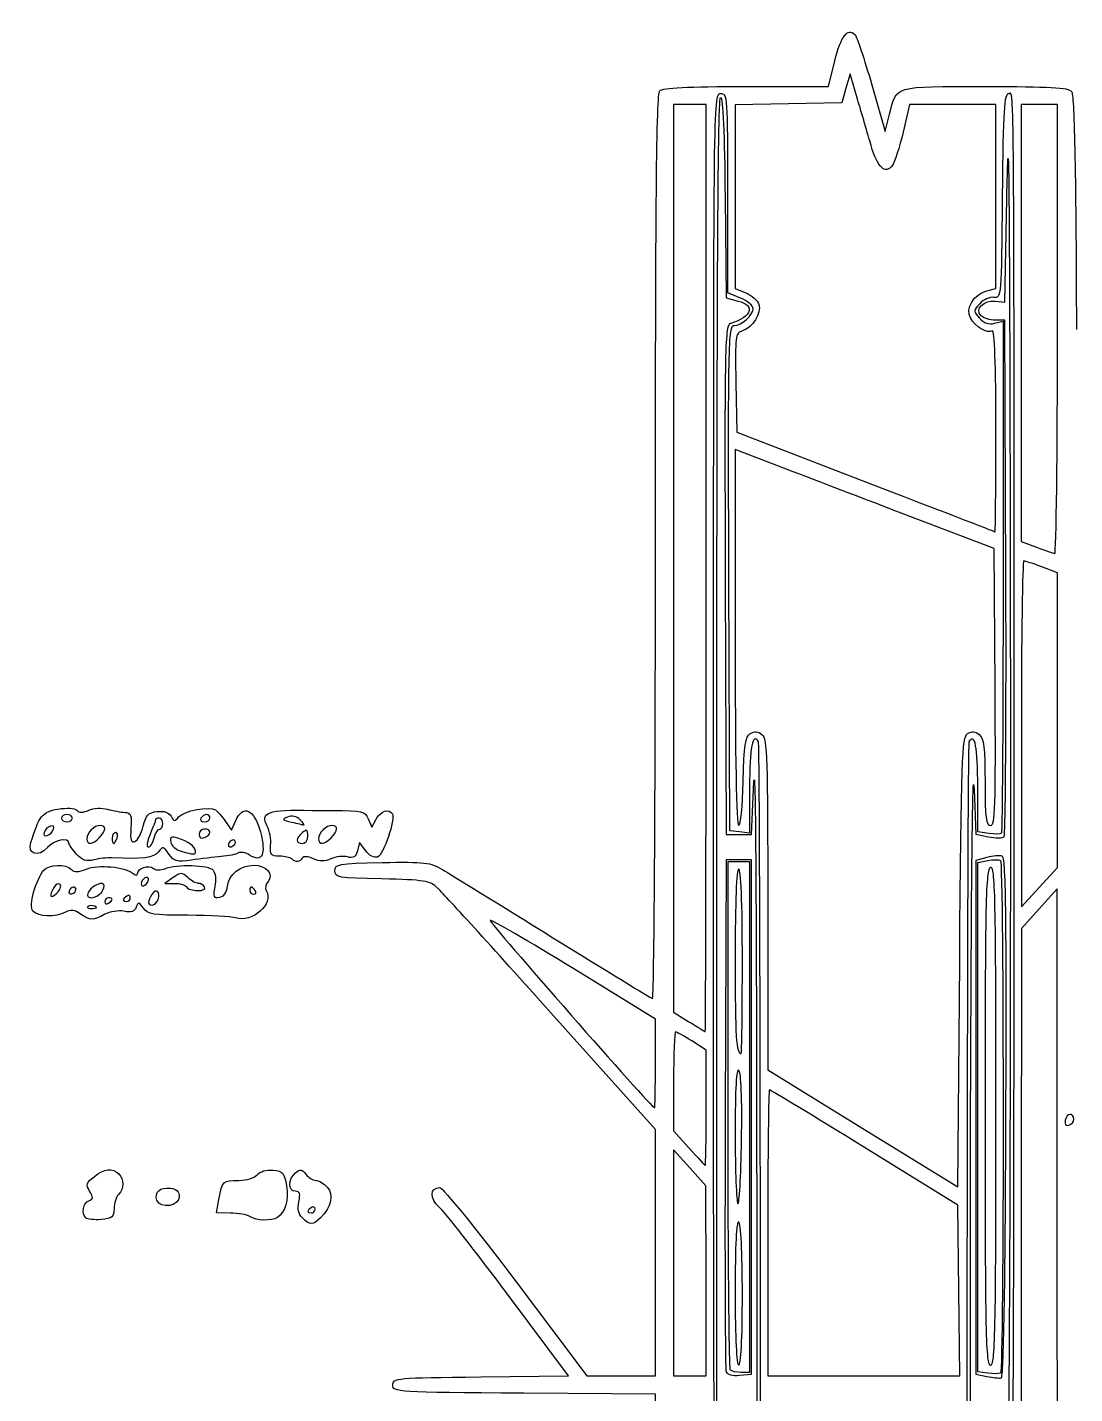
# Model space of a CAD drawing. Extents: x 68 to 595, y 2 to 633.
# Drawn here: x 74.7 to 291.6, y 350.3 to 633.3 of the extents above; entities that cross this region are included whole.
import ezdxf

# ---------------------------------------------------------------- set-up
doc = ezdxf.new("R2010")
doc.units = 0
doc.layers.get('0').update_dxf_attribs({"linetype": 'CONTINUOUS'})

msp = doc.modelspace()

# ---------------------------------------------------------------- linework, layer by layer
at = {"color": 7}
for points in [[(223.56921, 621), (240.58842, 621), (241.889753, 626.310202)], [(246.5964, 618.375), (245.042438, 623.625), (244.185585, 620.625), (243.328725, 617.625), (232.289363, 617.41745), (221.25, 617.209901), (221.25, 598.19594), (221.25, 579.181981), (223.475062, 578.260331)], [(249.539295, 621.362443), (252.297608, 611.705861), (253.202363, 615.252505)], [(215.25, 521.25), (215.25, 617.25), (211.875, 617.25), (208.5, 617.25), (208.5, 523.304032), (208.5, 429.358073), (211.6875, 427.362105)], [(273.384487, 578.694398), (275.25, 579.162612), (275.25, 598.206306), (275.25, 617.25), (266.31396, 617.25), (257.377927, 617.25), (256.036455, 611.559779)], [(288, 570.75), (288, 617.25), (284.25, 617.25), (280.5, 617.25), (280.5, 572.02999), (280.5, 526.809982), (283.6875, 525.585217)], [(219.175635, 597.98487), (219.375, 577.219741), (221.860943, 576.575872)], [(222.375, 577.173335), (219.75, 578.27013), (219.75, 598.885065)], [(275.164605, 576.57488), (277.125, 576.375), (277.51761, 597.75)], [(274.965442, 571.964725), (276.720397, 572.405189), (276.729097, 519.571537)], [(277.314495, 519.41448), (277.125, 572.625), (275.104343, 572.625)], [(221.41671, 559.664116), (221.625, 549.442515), (248.25, 539.167388)], [(230.8125, 542.186647), (221.25, 545.864505), (221.25, 506.932253)], [(275.07141, 496.653037), (274.875, 525.306075), (257.625, 531.907433)], [(288, 489.790943), (288, 520.29621), (284.787427, 521.523105)], [(219.203002, 518.84199), (219.375, 466.125), (222, 466.125), (224.625, 466.125), (225.035475, 475.5)], [(224.25, 475.78092), (224.25, 466.40037), (222.1875, 466.637685), (220.125, 466.875), (219.953033, 519.1875)], [(280.534042, 486.9375), (280.568092, 451.125), (284.284042, 455.205337), (288, 459.285667), (288, 489.790943)], [(269.37474, 486.999945), (269.374635, 486.999945)], [(270.714525, 475.528905), (271.125, 466.182802), (273.75, 465.641318)], [(273.754215, 466.33938), (271.5, 466.67025), (271.5, 475.91586)], [(115.694648, 468.822465), (116.927347, 467.019952), (117.849705, 469.044308)], [(145.26552, 469.330942), (146.013007, 467.655757), (146.907893, 469.327868)], [(144.766425, 462.728198), (143.47479, 464.44056), (143.031705, 462.746205)], [(273.375, 461.379937), (271.125, 460.767082), (271.125, 407.578402), (271.125, 354.38973), (273.375, 353.913345)], [(224.625, 407.625), (224.625, 460.875), (222, 460.875), (219.375, 460.875), (219.191085, 408.375)], [(219.781012, 408.106575), (219.775013, 460.5), (221.99988, 460.5), (224.224755, 460.5), (224.23428, 407.625), (224.243805, 354.75), (222.496852, 354.75)], [(273.5625, 354.58554), (271.5, 354.84963), (271.5, 407.587387), (271.5, 460.325137), (273.558225, 460.718588)], [(104.879032, 457.199685), (103.166243, 456), (105.16386, 456)], [(228.005888, 451.59567), (228.011888, 417.375), (247.693492, 405.266745), (267.375105, 393.158497), (267.750105, 439.685182)], [(204.75, 418.7085), (204.75, 427.917), (187.844198, 438.3027)], [(175.875, 373.5), (190.522042, 354), (197.636025, 354), (204.75, 354), (204.75, 379.525672), (204.75, 405.051353), (183.093773, 429.213172)], [(215.25, 409.490595), (215.25, 421.481183), (212.264903, 423.365595)], [(208.5, 415.012013), (208.5, 404.774025), (211.6875, 401.213325)], [(222.18234, 354.139597), (224.625, 354.375), (224.625, 407.625)], [(267.576075, 371.699993), (267.375, 389.399977), (248.035132, 401.324993)], [(116.729033, 387.738518), (113.833065, 387.75), (114.359617, 390.556785)], [(228, 383.625), (228, 354), (247.888575, 354), (267.77715, 354), (267.576075, 371.699993)], [(168.565425, 353.825843), (186.755857, 354.026678), (174.297953, 370.700843)], [(273.562725, 354.585262), (273.5625, 354.58554)], [(87.75, 300.74997), (87.75, 282.74997), (146.25, 282.74997), (204.75, 282.74997), (204.75, 316.490617), (204.75, 350.231257), (177.5625, 350.428117)]]:
    msp.add_lwpolyline(points, dxfattribs=at)
for points in [[(288, 570.75)], [(275.25, 549.794265)], [(215.25, 521.25)], [(80.109375, 467.203125)], [(84, 469.5)], [(112.5, 469.5)], [(131.168872, 469.152555)], [(89.571427, 465.428573)], [(93.271223, 465.375023)], [(100.94202, 465.375)], [(112.5, 466.580242)], [(117.75, 464.4375)], [(132.75, 465.84183)], [(137.571427, 465.428573)], [(84.843945, 462.071932)], [(109.5, 462.658147)], [(129.43335, 461.062477)], [(81.477075, 455.772922)], [(99.75, 456.838523)], [(84.75, 454.6875)], [(90.015045, 454.143127)], [(92.25, 452.669265)], [(96, 453.044265)], [(111.375, 455.25)], [(121.875, 454.5)], [(287.952487, 389.8125), (287.912737, 454.875), (284.21463, 450.75), (280.516522, 446.625), (280.508272, 385.6875), (280.5, 324.75), (284.246107, 324.75), (287.992222, 324.75), (287.952472, 389.8125)], [(88.640625, 451.262362)], [(101.74116, 452.65734)], [(85.67994, 449.658383)], [(222.75, 439.875)], [(204.75, 418.7085)], [(222.01743, 417.28257)], [(215.25, 409.490595)], [(275.25, 407.976465)], [(277.317473, 407.521575)], [(291.375, 407.124998)], [(215.216393, 373.6875), (215.182793, 393.375), (211.8414, 397.104465), (208.500007, 400.83393), (208.500007, 377.416965), (208.500007, 354), (211.875007, 354), (215.250007, 354), (215.216407, 373.6875)], [(101.521147, 390.375187)], [(134.25, 388.544265)], [(86.785695, 386.714302)], [(120.75, 387)], [(131.6394, 386.71776)], [(222.75, 370.830735)], [(220.26834, 355.231575)]]:
    msp.add_lwpolyline(points, close=True, dxfattribs=at)
for points in [[(241.889753, 626.310202), (243.142687, 631.422907), (244.549695, 633.250304), (246.065902, 631.734099)], [(246.065902, 631.734099), (246.459195, 631.340809), (248.022218, 626.673563), (249.539295, 621.362443)], [(279.004912, 426.101288), (279.05184, 630.446414), (279.11514, 619.5), (277.886678, 619.5)], [(204.75, 525.537502), (204.75, 597.386111), (204.95961, 619.409609), (205.65, 620.1)], [(205.65, 620.1), (206.297115, 620.747119), (211.332045, 621), (223.56921, 621)], [(253.202363, 615.252505), (254.734222, 621.257378), (253.847663, 621), (273, 621)], [(273, 621), (286.371832, 621), (290.247367, 620.781863), (290.902613, 619.992342)], [(290.902613, 619.992342), (291.49404, 619.279717), (291.79542, 604.847755), (291.93195, 570.701411)], [(218.25, 619.5), (216.757763, 619.5), (216.749887, 618.992649), (216.727943, 521.4375)], [(217.493122, 338.4375), (217.37421, 562.029244), (217.52496, 618.75), (218.238135, 618.75)], [(218.238135, 618.75), (218.699745, 618.75), (219.050962, 610.97074), (219.175635, 597.98487)], [(219.75, 598.885065), (219.75, 619), (219.713617, 619.5), (218.25, 619.5)], [(249.392783, 608.76302), (248.70945, 611.162109), (247.451077, 615.4875), (246.5964, 618.375)], [(277.886678, 619.5), (276.933225, 619.5), (276.744757, 616.457589), (276.574178, 598.3125)], [(256.036455, 611.559779), (255.298642, 608.430158), (254.306167, 605.337821), (253.830945, 604.687919)], [(277.51761, 597.75), (277.811557, 613.753476), (277.953908, 607.439579), (278.084063, 572.625)], [(253.830945, 604.687919), (252.360165, 602.67651), (250.689465, 604.210541), (249.392783, 608.76302)], [(276.574178, 598.3125), (276.377445, 577.385119), (276.355973, 577.127594), (274.825283, 577.336302)], [(225, 575.029511), (225, 575.605377), (223.81875, 576.570097), (222.375, 577.173335)], [(223.475062, 578.260331), (224.698845, 577.753424), (225.908077, 576.683453), (226.162252, 575.882618)], [(269.963887, 573.067482), (268.90626, 575.043676), (270.718822, 578.025359), (273.384487, 578.694398)], [(274.825283, 577.336302), (273.972938, 577.452517), (272.655, 576.861892), (271.89654, 576.023802)], [(221.860943, 576.575872), (225.50232, 575.632746), (224.733113, 573.315888), (220.328002, 571.958601)], [(221.018978, 571.5), (222.579248, 571.5), (225, 573.646199), (225, 575.029511)], [(226.162252, 575.882618), (226.729852, 574.094279), (224.83524, 571.03683), (222.74919, 570.374743)], [(271.89654, 576.023802), (270.569348, 574.557268), (270.568125, 574.444082), (271.86399, 573.012131)], [(272.173628, 573.530714), (270.81837, 574.879507), (272.728192, 576.823294), (275.164605, 576.57488)], [(220.328002, 571.958601), (219.112613, 571.584121), (219.041828, 568.241853), (219.203002, 518.84199)], [(219.953033, 519.1875), (219.794617, 567.377622), (219.878618, 571.5), (221.018978, 571.5)], [(274.515503, 570.38458), (273.48231, 569.746032), (270.93924, 571.24502), (269.963887, 573.067482)], [(271.86399, 573.012131), (272.7876, 571.991558), (273.761678, 571.662598), (274.965442, 571.964725)], [(275.104343, 572.625), (273.992985, 572.625), (272.674163, 573.032571), (272.173628, 573.530714)], [(278.084063, 572.625), (278.475307, 467.976638), (278.125763, 320.149665), (277.52901, 337.875)], [(222.74919, 570.374743), (221.280135, 569.908484), (221.21811, 569.409899), (221.41671, 559.664116)], [(275.25, 549.794265), (275.25, 563.336726), (274.988168, 570.676704), (274.515503, 570.38458)], [(287.4375, 524.30523), (287.746875, 524.274855), (288, 545.175), (288, 570.75)], [(275.0625, 528.82113), (275.165625, 528.78198), (275.25, 538.21992), (275.25, 549.794265)], [(257.625, 531.907433), (248.1375, 535.538182), (236.071875, 540.16383), (230.8125, 542.186647)], [(248.25, 539.167388), (262.89375, 533.516062), (274.959375, 528.86025), (275.0625, 528.82113)], [(204.138712, 432.125002), (204.474923, 431.987498), (204.75, 474.023122), (204.75, 525.537502)], [(283.6875, 525.585217), (285.440625, 524.911597), (287.128125, 524.335605), (287.4375, 524.30523)], [(215.0625, 425.308072), (215.165625, 425.27613), (215.25, 468.45), (215.25, 521.25)], [(216.727943, 521.4375), (216.686168, 335.500935), (216.719918, 325.980052), (217.4247, 325.2753)], [(281.037427, 522.75), (280.741845, 522.75), (280.515322, 506.634375), (280.534042, 486.9375)], [(284.787427, 521.523105), (283.02051, 522.197895), (281.33301, 522.75), (281.037427, 522.75)], [(276.729097, 519.571537), (276.733597, 490.51302), (276.573728, 466.573778), (276.373155, 466.373205)], [(276.939495, 465.651893), (277.249965, 465.955538), (277.418715, 490.1487), (277.314495, 519.41448)], [(221.25, 506.932253), (221.25, 482.301645), (221.51703, 468), (221.976915, 468)], [(274.13391, 468), (275.129437, 468), (275.24385, 471.496972), (275.07141, 496.653037)], [(222.914415, 477.107303), (223.088595, 484.640242), (223.341023, 486.350602), (224.374635, 487.00131)], [(226.091362, 485.304435), (224.84433, 487.322175), (224.25, 484.248308), (224.25, 475.78092)], [(224.374635, 487.00131), (225.280388, 487.571528), (225.95115, 487.516732), (226.812135, 486.802177)], [(225.035475, 475.5), (225.595725, 488.295758), (225.769005, 440.488995), (225.75339, 277.430925)], [(226.812135, 486.802177), (227.864033, 485.929178), (228.000675, 481.899338), (228.005888, 451.59567)], [(267.750105, 439.685182), (268.091475, 482.03922), (268.237177, 486.282547), (269.37474, 486.999945)], [(269.374635, 486.999945), (270.281355, 487.57176), (270.950227, 487.51749), (271.812135, 486.802177)], [(271.5, 475.91586), (271.5, 484.265633), (270.901597, 487.315575), (269.658113, 485.303573)], [(271.812135, 486.802177), (272.77395, 486.003938), (273, 484.121107), (273, 476.90817)], [(226.51914, 311.416238), (226.52859, 406.658723), (226.33611, 484.908413), (226.091362, 485.304435)], [(269.658113, 485.303573), (269.413065, 484.907078), (269.22006, 406.789665), (269.22921, 311.709322)], [(269.966437, 357), (269.916037, 423.179543), (270.305257, 484.84755), (270.714525, 475.528905)], [(221.976915, 468), (222.394665, 468), (222.793395, 471.873427), (222.914415, 477.107303)], [(273, 476.90817), (273, 469.458683), (273.185677, 468), (274.13391, 468)], [(75.41313, 464.433803), (77.107672, 469.981718), (77.793142, 470.833208), (81.00111, 471.375187)], [(81.00111, 471.375187), (82.885267, 471.69351), (84.452242, 471.597758), (84.913927, 471.136073)], [(82.875, 470.25), (82.25625, 470.25), (81.75, 469.9125), (81.75, 469.5)], [(84, 469.5), (84, 469.9125), (83.49375, 470.25), (82.875, 470.25)], [(84.913927, 471.136073), (85.440697, 470.609303), (86.22987, 470.61471), (87.411697, 471.153172)], [(87.411697, 471.153172), (88.406145, 471.60627), (90.03819, 471.693308), (91.257195, 471.358252)], [(91.257195, 471.358252), (92.42199, 471.038092), (94.05, 470.742135), (94.875, 470.70057)], [(94.875, 470.70057), (96.167505, 470.63547), (96.342127, 470.184645), (96.13737, 467.44179)], [(98.688172, 467.84502), (99.260715, 470.162422), (99.738675, 470.666452), (101.560657, 470.874188)], [(101.560657, 470.874188), (103.007257, 471.03912), (103.98078, 470.704417), (104.439712, 469.884352)], [(104.439712, 469.884352), (105.04641, 468.800235), (105.241995, 468.78399), (106.004055, 469.75443)], [(106.004055, 469.75443), (106.99953, 471.022117), (112.477095, 472.051972), (113.66847, 471.195443)], [(111.794265, 470.25), (111.40611, 470.25), (110.87994, 469.9125), (110.625, 469.5)], [(112.5, 469.5), (112.5, 469.9125), (112.18242, 470.25), (111.794265, 470.25)], [(113.66847, 471.195443), (114.10488, 470.881695), (115.016663, 469.813852), (115.694648, 468.822465)], [(117.849705, 469.044308), (119.401365, 472.449825), (121.664392, 471.384487), (122.925727, 466.65474)], [(124.365307, 467.827657), (122.848192, 470.746455), (124.375132, 471.286223), (133.6875, 471.123007)], [(128.570655, 469.735642), (127.319655, 469.242847), (127.427962, 469.099605), (129.375, 468.67182)], [(131.168872, 469.152555), (130.421482, 469.899953), (129.50811, 470.104928), (128.570655, 469.735642)], [(133.6875, 471.123007), (134.409375, 471.110333), (136.265625, 471.095708), (137.8125, 471.090383)], [(137.8125, 471.090383), (144.27045, 471.068332), (144.516135, 471.010373), (145.26552, 469.330942)], [(146.907893, 469.327868), (147.799695, 470.994217), (149.571487, 471.550072), (150.289267, 470.38869)], [(150.289267, 470.38869), (150.953692, 469.313625), (148.401022, 461.914913), (147.20769, 461.456985)], [(79.453125, 467.859375), (78.911722, 467.67891), (78.32109, 467.088285), (78.140625, 466.546875)], [(78.796875, 465.890625), (79.338278, 466.07109), (79.92891, 466.661715), (80.109375, 467.203125)], [(80.109375, 467.203125), (80.296875, 467.765625), (80.015625, 468.046875), (79.453125, 467.859375)], [(81.75, 469.5), (81.75, 469.0875), (82.25625, 468.75), (82.875, 468.75)], [(82.875, 468.75), (83.49375, 468.75), (84, 469.0875), (84, 469.5)], [(89.775, 468), (88.520768, 468), (87, 466.479232), (87, 465.225)], [(89.571427, 465.428572), (91.003545, 466.86069), (91.09374, 468), (89.775, 468)], [(96.13737, 467.44179), (95.951925, 464.957655), (96.13062, 464.347148), (96.950542, 464.661817)], [(96.950542, 464.661817), (97.528485, 464.8836), (98.31042, 466.316033), (98.688172, 467.84502)], [(101.25, 469.21659), (101.25, 469.060718), (100.73922, 467.710717), (100.114935, 466.21659)], [(100.94202, 465.375), (101.200845, 466.40625), (101.713523, 467.25), (102.081307, 467.25)], [(102, 469.5), (101.5875, 469.5), (101.25, 469.37247), (101.25, 469.21659)], [(102.75, 468.375), (102.75, 468.99375), (102.4125, 469.5), (102, 469.5)], [(102.081307, 467.25), (102.449085, 467.25), (102.75, 467.75625), (102.75, 468.375)], [(111.375, 467.25), (110.75625, 467.25), (110.25, 466.75434), (110.25, 466.148535)], [(110.625, 469.5), (110.37006, 469.0875), (110.687625, 468.75), (111.330735, 468.75)], [(111.330735, 468.75), (111.97383, 468.75), (112.5, 469.0875), (112.5, 469.5)], [(112.5, 466.580242), (112.5, 466.948605), (111.99375, 467.25), (111.375, 467.25)], [(125.06265, 463.875), (125.165857, 465.1125), (124.85205, 466.891192), (124.365307, 467.827657)], [(129.375, 468.67182), (130.6125, 468.39993), (131.781698, 468.137542), (131.973218, 468.088732)], [(131.973218, 468.088732), (132.16473, 468.039908), (131.80278, 468.518647), (131.168872, 469.152555)], [(132.75, 465.84183), (132.75, 467.17176), (132.5649, 467.280053), (131.625, 466.5)], [(137.775, 468), (136.520767, 468), (135, 466.479232), (135, 465.225)], [(137.571427, 465.428573), (139.003545, 466.86069), (139.09374, 468), (137.775, 468)], [(78.821205, 463.403648), (76.897245, 461.338523), (74.673058, 462.010823), (75.41313, 464.433803)], [(78.140625, 466.546875), (77.953125, 465.984375), (78.234375, 465.703125), (78.796875, 465.890625)], [(83.25, 464.39142), (83.25, 465.619395), (80.2653, 464.953702), (78.821205, 463.403648)], [(84.843945, 462.071948), (83.967278, 463.012943), (83.25, 464.056703), (83.25, 464.39142)], [(87, 465.225), (87, 463.90626), (88.13931, 463.996455), (89.571427, 465.428573)], [(92.976465, 466.500023), (92.57691, 466.500023), (92.25, 465.993772), (92.25, 465.375023)], [(92.25, 465.375023), (92.25, 464.756273), (92.382645, 464.250023), (92.544758, 464.250023)], [(92.544758, 464.250023), (92.706878, 464.250023), (93.03378, 464.756273), (93.271223, 465.375023)], [(93.271223, 465.375023), (93.508657, 465.993772), (93.376013, 466.500023), (92.976465, 466.500023)], [(100.114935, 466.21659), (99.471563, 464.676787), (99.302925, 463.5), (99.725648, 463.5)], [(99.725648, 463.5), (100.135823, 463.5), (100.683188, 464.34375), (100.94202, 465.375)], [(105.86856, 465.355627), (104.434147, 465.795982), (104.159858, 465.646957), (104.372498, 464.542807)], [(104.372498, 464.542807), (104.51571, 463.799182), (105.474855, 462.95649), (106.503937, 462.670147)], [(109.5, 462.65817), (109.5, 463.56909), (107.958713, 464.713965), (105.86856, 465.355627)], [(110.25, 466.148535), (110.25, 465.477593), (110.689718, 465.215813), (111.375, 465.478777)], [(111.375, 465.478777), (111.99375, 465.71622), (112.5, 466.211873), (112.5, 466.580242)], [(116.34375, 464.15625), (116.189062, 463.692187), (116.442187, 463.439062), (116.90625, 463.59375)], [(117.75, 464.4375), (117.75, 465.315817), (116.657438, 465.097305), (116.34375, 464.15625)], [(116.90625, 463.59375), (117.370313, 463.748438), (117.75, 464.128125), (117.75, 464.4375)], [(122.925727, 466.65474), (124.173547, 461.97564), (123.35091, 460.201635), (120.70077, 461.856675)], [(131.625, 466.5), (130.183732, 465.303855), (130.183732, 464.25), (131.625, 464.25)], [(131.625, 464.25), (132.271635, 464.25), (132.75, 464.926868), (132.75, 465.84183)], [(135, 465.225), (135, 463.90626), (136.13931, 463.996455), (137.571427, 465.428573)], [(273.75, 465.641318), (275.19375, 465.343493), (276.629025, 465.348263), (276.939495, 465.651893)], [(276.373155, 466.373205), (276.172583, 466.17264), (274.994062, 466.157422), (273.754215, 466.33938)], [(88.406445, 460.86747), (86.90547, 460.481332), (86.059275, 460.76742), (84.843945, 462.071932)], [(92.25, 461.280187), (91.21875, 461.331712), (89.489153, 461.146012), (88.406445, 460.86747)], [(101.814458, 462.507255), (100.911518, 461.272402), (98.52672, 460.966447), (92.25, 461.280187)], [(103.986158, 462.068887), (102.850613, 463.690102), (102.7014, 463.720215), (101.814458, 462.507255)], [(108.665235, 460.812457), (105.60477, 460.383967), (105.064748, 460.52898), (103.986158, 462.068887)], [(106.503937, 462.670147), (109.1856, 461.923972), (109.5, 461.922712), (109.5, 462.658147)], [(114.83943, 461.543542), (113.346495, 461.40786), (110.568105, 461.078872), (108.665235, 460.812457)], [(118.371427, 462.295522), (117.921765, 462.017617), (116.332372, 461.679225), (114.83943, 461.543542)], [(120.70077, 461.856675), (119.86929, 462.375945), (118.821083, 462.573427), (118.371427, 462.295522)], [(126.870855, 461.625), (125.111542, 461.625), (124.897237, 461.891662), (125.06265, 463.875)], [(129.43335, 461.0625), (129.121695, 461.371875), (127.96857, 461.625), (126.870855, 461.625)], [(131.607518, 461.221695), (131.07294, 460.35672), (130.208115, 460.29339), (129.43335, 461.062477)], [(133.901782, 461.101313), (132.742777, 461.629388), (131.88723, 461.674275), (131.607518, 461.221695)], [(140.968822, 461.475435), (140.077935, 461.708408), (138.539243, 461.530035), (137.549512, 461.079113)], [(143.031705, 462.746205), (142.692795, 461.450227), (142.20777, 461.151443), (140.968822, 461.475435)], [(147.20769, 461.456985), (146.515537, 461.19138), (145.544077, 461.69724), (144.766425, 462.728198)], [(276.567473, 461.643022), (276.04911, 461.835397), (274.6125, 461.716972), (273.375, 461.379937)], [(277.317473, 407.521575), (277.470037, 450.145335), (277.314473, 461.365777), (276.567473, 461.643022)], [(75.837787, 450.269227), (74.947477, 451.341982), (76.36683, 456.65715), (78.101872, 458.747752)], [(78.101872, 458.747752), (79.120245, 459.974812), (82.63647, 460.06353), (83.808277, 458.891723)], [(83.808277, 458.891723), (84.45264, 458.24736), (85.227007, 458.2656), (86.915287, 458.964923)], [(86.915287, 458.964923), (89.305162, 459.954833), (94.869322, 459.440625), (96.5625, 458.073375)], [(97.5, 458.077875), (97.5, 459.176775), (99.791385, 459.894165), (100.782562, 459.105577)], [(100.782562, 459.105577), (101.245905, 458.736938), (102.3, 458.707395), (103.125, 459.039953)], [(103.125, 459.039953), (105.63882, 460.053187), (112.232422, 459.851085), (113.160893, 458.732348)], [(113.160893, 458.732348), (113.656305, 458.135407), (113.804258, 456.708773), (113.518777, 455.281372)], [(116.111528, 455.4357), (116.391045, 457.855838), (118.789748, 459.749977), (121.575045, 459.749977)], [(121.575045, 459.749977), (124.183778, 459.749977), (125.790975, 457.930507), (124.527263, 456.407827)], [(137.549512, 461.079113), (136.239675, 460.482308), (135.247073, 460.488345), (133.901782, 461.101313)], [(138.375, 458.625), (138.375, 460.038495), (138.93726, 460.13577), (148.125, 460.311788)], [(148.101817, 456.913867), (138.945375, 457.112617), (138.375, 457.21296), (138.375, 458.625)], [(148.125, 460.311788), (157.081822, 460.483372), (158.105063, 460.361363), (160.703025, 458.811788)], [(160.703025, 458.811788), (162.258443, 457.884053), (172.530233, 451.55625), (183.529237, 444.75)], [(222, 459), (221.520135, 459), (221.25, 452.29167), (221.25, 440.375002)], [(222.75, 439.875), (222.75, 452.124998), (222.48039, 459), (222, 459)], [(274.125, 459.271223), (273.140175, 458.893305), (273, 452.448233), (273, 407.544758)], [(273.558225, 460.718588), (274.690252, 460.934993), (275.871503, 460.954417), (276.183225, 460.761787)], [(275.25, 407.976465), (275.25, 453.647407), (275.1183, 459.652387), (274.125, 459.271223)], [(276.183225, 460.761787), (276.921472, 460.305532), (276.92571, 354.91932), (276.187725, 354.580012)], [(81.477075, 455.772922), (81.16983, 456.080175), (80.604457, 455.835097), (80.220705, 455.22828)], [(80.76786, 453.946425), (81.46518, 454.643753), (81.784327, 455.46567), (81.477075, 455.772922)], [(84.75, 454.6875), (84.75, 455.565817), (83.657438, 455.347305), (83.34375, 454.40625)], [(90.445905, 455.8041), (89.820337, 456.42966), (87.580672, 455.117025), (87.169642, 453.88392)], [(90.015045, 454.143127), (90.536835, 454.771845), (90.730717, 455.51928), (90.445905, 455.8041)], [(96.5625, 458.073375), (97.194022, 457.56342), (97.5, 457.564905), (97.5, 458.077875)], [(99, 457.125), (98.5875, 456.87006), (98.25, 456.323978), (98.25, 455.911477)], [(98.25, 455.911477), (98.25, 455.498978), (98.5875, 455.37006), (99, 455.625)], [(99.75, 456.838523), (99.75, 457.251022), (99.4125, 457.37994), (99, 457.125)], [(99, 455.625), (99.4125, 455.87994), (99.75, 456.426022), (99.75, 456.838523)], [(107.91747, 457.199685), (106.70244, 458.299275), (106.44891, 458.299275), (104.879032, 457.199685)], [(105.16386, 456), (106.26255, 456), (107.37006, 455.6625), (107.625, 455.25)], [(110.07729, 456), (109.618493, 456), (108.646575, 456.539857), (107.91747, 457.199685)], [(111.375, 455.25), (111.12006, 455.6625), (110.536095, 456), (110.07729, 456)], [(124.527263, 456.407827), (124.028745, 455.807152), (123.850448, 454.944217), (124.131038, 454.490205)], [(159.63309, 455.038867), (157.99254, 456.551602), (156.945135, 456.721905), (148.101817, 456.913867)], [(80.220705, 455.22828), (79.065952, 453.402353), (79.412318, 452.59089), (80.76786, 453.946425)], [(83.34375, 454.40625), (83.189063, 453.942187), (83.442187, 453.689062), (83.90625, 453.84375)], [(83.90625, 453.84375), (84.370313, 453.998438), (84.75, 454.378125), (84.75, 454.6875)], [(87.169642, 453.88392), (86.742375, 452.602125), (88.899187, 452.798603), (90.015045, 454.143127)], [(91.5, 453), (91.0875, 453), (90.75, 452.64258), (90.75, 452.205735)], [(92.25, 452.669265), (92.25, 452.85117), (91.9125, 453), (91.5, 453)], [(91.5, 451.875), (91.9125, 452.12994), (92.25, 452.48736), (92.25, 452.669265)], [(95.25, 453.375), (94.288965, 452.781045), (94.288965, 452.25), (95.25, 452.25)], [(96, 453.044265), (96, 453.48111), (95.6625, 453.62994), (95.25, 453.375)], [(95.25, 452.25), (95.6625, 452.25), (96, 452.60742), (96, 453.044265)], [(100.470705, 453.728273), (99.552548, 452.27646), (99.57096, 451.499993), (100.523505, 451.499993)], [(101.74119, 452.65734), (102.348555, 454.240095), (101.334802, 455.094615), (100.470705, 453.728273)], [(107.625, 455.25), (107.87994, 454.8375), (108.932273, 454.5), (109.963523, 454.5)], [(109.963523, 454.5), (111.022545, 454.5), (111.636803, 454.826392), (111.375, 455.25)], [(113.518777, 455.281372), (113.096453, 453.169747), (113.220045, 452.883713), (114.453555, 453.117915)], [(114.453555, 453.117915), (115.35636, 453.289328), (115.961303, 454.13502), (116.111528, 455.4357)], [(124.131038, 454.490205), (125.811945, 451.77045), (121.279958, 447.754613), (117.78246, 448.864672)], [(121.080735, 455.25), (120.89883, 455.25), (120.75, 454.9125), (120.75, 454.5)], [(120.75, 454.5), (120.75, 454.0875), (121.10742, 453.75), (121.544265, 453.75)], [(121.875, 454.5), (121.62006, 454.9125), (121.26264, 455.25), (121.080735, 455.25)], [(121.544265, 453.75), (121.98111, 453.75), (122.12994, 454.0875), (121.875, 454.5)], [(183.093773, 429.213172), (171.182843, 442.502183), (160.625535, 454.12374), (159.63309, 455.038867)], [(82.56237, 450.033375), (80.502562, 448.931002), (76.841857, 449.059395), (75.837787, 450.269227)], [(85.67994, 449.658375), (84.440377, 450.526597), (83.659477, 450.620535), (82.56237, 450.033375)], [(87.203122, 451.203157), (86.953905, 450.953933), (87.396877, 450.776678), (88.187497, 450.809242)], [(88.640625, 451.262333), (88.099222, 451.478985), (87.452347, 451.452345), (87.203122, 451.203157)], [(88.187497, 450.809242), (89.06121, 450.845243), (89.238922, 451.022947), (88.640625, 451.262362)], [(90.75, 452.205735), (90.75, 451.76889), (91.0875, 451.62006), (91.5, 451.875)], [(94.67595, 450.22527), (93.547928, 450.44976), (91.78125, 450.165345), (90.75, 449.593282)], [(97.20666, 451.06734), (96.860115, 450.164258), (96.157403, 449.930438), (94.67595, 450.22527)], [(98.703578, 450.865387), (97.786313, 452.17497), (97.639313, 452.1948), (97.20666, 451.06734)], [(107.962538, 449.389373), (100.677098, 449.410448), (99.6027, 449.58171), (98.703578, 450.865387)], [(100.523505, 451.499993), (100.948958, 451.499993), (101.4969, 452.0208), (101.74116, 452.65734)], [(90.75, 449.593282), (88.327328, 448.249313), (87.67977, 448.257623), (85.67994, 449.658383)], [(117.78246, 448.864672), (116.9145, 449.140155), (112.49553, 449.37627), (107.962538, 449.389373)], [(170.54592, 448.295918), (170.228835, 447.978833), (203.91693, 409.574063), (204.5625, 409.516673)], [(187.844198, 438.3027), (178.546013, 444.014835), (170.761785, 448.511783), (170.54592, 448.295918)], [(183.529237, 444.75), (194.528243, 437.94375), (203.80251, 432.2625), (204.138712, 432.125002)], [(221.25, 440.375002), (221.25, 423.968805), (221.45502, 420.75), (222.500002, 420.75)], [(222.500002, 420.75), (222.6375, 420.75), (222.75, 429.35625), (222.75, 439.875)], [(211.6875, 427.362105), (213.440625, 426.26433), (214.959375, 425.340015), (215.0625, 425.308072)], [(208.889903, 425.25), (208.675455, 425.25), (208.5, 420.642907), (208.5, 415.012013)], [(212.264903, 423.365595), (210.6231, 424.402013), (209.10435, 425.25), (208.889903, 425.25)], [(278.564145, 325.401555), (278.793938, 325.773368), (278.992282, 371.088248), (279.004912, 426.101288)], [(204.5625, 409.516673), (204.665625, 409.5075), (204.75, 413.643825), (204.75, 418.7085)], [(222.01743, 417.28257), (221.494192, 417.805808), (221.25, 413.627152), (221.25, 404.150003)], [(222.57993, 402.818895), (222.708847, 411.434962), (222.500212, 416.799787), (222.01743, 417.28257)], [(228.347632, 413.25), (228.156435, 413.25), (228, 399.91875), (228, 383.625)], [(248.035132, 401.324993), (237.398198, 407.883742), (228.538823, 413.25), (228.347632, 413.25)], [(215.0625, 397.576313), (215.165625, 397.534313), (215.25, 402.895763), (215.25, 409.490595)], [(219.191085, 408.375), (219.08994, 379.5), (219.17196, 355.43157), (219.373432, 354.889597)], [(220.26843, 355.231575), (220.003567, 355.496438), (219.78423, 379.290188), (219.781012, 408.106575)], [(273, 407.544758), (273, 362.449417), (273.135967, 356.25), (274.125, 356.25)], [(274.125, 356.25), (275.114123, 356.25), (275.25, 362.497388), (275.25, 407.976465)], [(276.375, 353.593425), (276.864398, 353.695522), (277.191878, 372.433747), (277.317473, 407.521575)], [(291.375, 407.124998), (291.375, 408.593183), (289.913603, 408.468773), (289.626143, 406.976122)], [(289.626143, 406.976122), (289.45071, 406.065172), (289.708725, 405.694575), (290.365875, 405.913627)], [(290.365875, 405.913627), (290.92089, 406.09863), (291.375, 406.643753), (291.375, 407.124998)], [(221.25, 404.150003), (221.25, 396.504998), (221.503125, 389.996348), (221.8125, 389.686328)], [(221.8125, 389.686328), (222.121875, 389.3763), (222.46722, 395.285962), (222.57993, 402.818895)], [(211.6875, 401.213325), (213.440625, 399.254932), (214.959375, 397.618283), (215.0625, 397.576313)], [(88.5, 395.266537), (90.664042, 396.940185), (92.320328, 397.129672), (93.6, 395.85)], [(122.281785, 395.663302), (122.868495, 396.370245), (124.15158, 396.738015), (125.552497, 396.600802)], [(125.552497, 396.600802), (127.606432, 396.399615), (127.911127, 396.04794), (128.347342, 393.375)], [(130.206195, 396.067358), (131.226007, 396.913725), (131.557432, 396.869978), (132.351382, 395.784187)], [(87.579487, 392.2662), (86.742938, 393.624892), (86.856668, 393.99561), (88.5, 395.266537)], [(93.6, 395.85), (94.764975, 394.685025), (94.748302, 392.799457), (93.5625, 391.608157)], [(114.359617, 390.556785), (115.078193, 394.38711), (115.195365, 394.5), (118.452427, 394.5)], [(118.452427, 394.5), (120.125062, 394.5), (121.71792, 394.983885), (122.281785, 395.663302)], [(128.347342, 393.375), (128.827305, 390.433913), (128.101132, 387.926325), (126.450225, 386.823982)], [(130.184595, 392.25), (128.640255, 392.25), (128.654542, 394.77963), (130.206195, 396.067358)], [(132.351382, 395.784187), (132.86784, 395.077882), (133.79151, 394.5), (134.403982, 394.5)], [(134.403982, 394.5), (135.016447, 394.5), (136.085707, 393.872198), (136.78011, 393.104888)], [(87.391987, 390.27774), (88.34694, 390.64419), (88.377653, 390.969848), (87.579487, 392.2662)], [(93.5625, 391.608157), (93.046875, 391.09014), (92.625, 389.757015), (92.625, 388.645657)], [(101.521147, 390.375187), (100.885942, 392.030505), (102.188842, 393.181913), (104.350995, 392.875995)], [(106.125, 391.125), (106.125, 389.165355), (102.2289, 388.53081), (101.521147, 390.375187)], [(104.350995, 392.875995), (105.541335, 392.707582), (106.125, 392.131485), (106.125, 391.125)], [(130.895377, 390.092782), (131.261235, 391.758525), (131.099302, 392.25), (130.184595, 392.25)], [(136.78011, 393.104888), (138.188137, 391.549043), (137.625097, 388.982205), (135.384277, 386.741385)], [(159.936765, 388.989495), (157.928227, 390.693278), (158.016615, 393), (160.09044, 393)], [(160.09044, 393), (160.716075, 393), (167.81913, 384.225), (175.875, 373.5)], [(86.785695, 386.714302), (85.842975, 387.65703), (86.21181, 389.82486), (87.391987, 390.27774)], [(92.625, 388.645657), (92.625, 386.874525), (92.297535, 386.597437), (89.973195, 386.401807)], [(120.75, 387), (120.13125, 387.39987), (118.321815, 387.732202), (116.729033, 387.738518)], [(131.639363, 386.717782), (130.798417, 387.55872), (130.568197, 388.603117), (130.895377, 390.092782)], [(133.5, 388.875), (132.538965, 388.281045), (132.538965, 387.75), (133.5, 387.75)], [(134.25, 388.544265), (134.25, 388.98111), (133.9125, 389.12994), (133.5, 388.875)], [(133.5, 387.75), (133.9125, 387.75), (134.25, 388.10742), (134.25, 388.544265)], [(174.297953, 370.700843), (167.446102, 379.871625), (160.983563, 388.101525), (159.936765, 388.989495)], [(89.973195, 386.401807), (88.5147, 386.279047), (87.080325, 386.419657), (86.785695, 386.714302)], [(126.450225, 386.823982), (125.2797, 386.042407), (122.078827, 386.141242), (120.75, 387)], [(135.384277, 386.741385), (133.831935, 385.189043), (133.172295, 385.184888), (131.6394, 386.71776)], [(222, 385.875), (221.509523, 386.178135), (221.25, 381.132788), (221.25, 371.294265)], [(222.75, 370.830735), (222.75, 379.742213), (222.458385, 385.591702), (222, 385.875)], [(221.25, 371.294265), (221.25, 361.764757), (221.524928, 356.25), (222, 356.25)], [(222, 356.25), (222.474277, 356.25), (222.75, 361.610243), (222.75, 370.830735)], [(269.996498, 230.687497), (269.99457, 280.978125), (269.981048, 337.81875), (269.966437, 357)], [(150.375, 352.125), (150.375, 353.578253), (150.941947, 353.631262), (168.565425, 353.825843)], [(219.373432, 354.889597), (219.600367, 354.279022), (220.66884, 353.993738), (222.18234, 354.139597)], [(222.496852, 354.75), (221.536035, 354.75), (220.533202, 354.966705), (220.26834, 355.231575)], [(273.375, 353.913345), (274.6125, 353.651332), (275.9625, 353.50737), (276.375, 353.593425)], [(276.187725, 354.580012), (275.87835, 354.437812), (274.6971, 354.44031), (273.562725, 354.585262)], [(177.5625, 350.428117), (150.94062, 350.620905), (150.375, 350.656207), (150.375, 352.125)]]:
    msp.add_open_spline(points, degree=3, dxfattribs=at)

doc.saveas('drawing.dxf')
